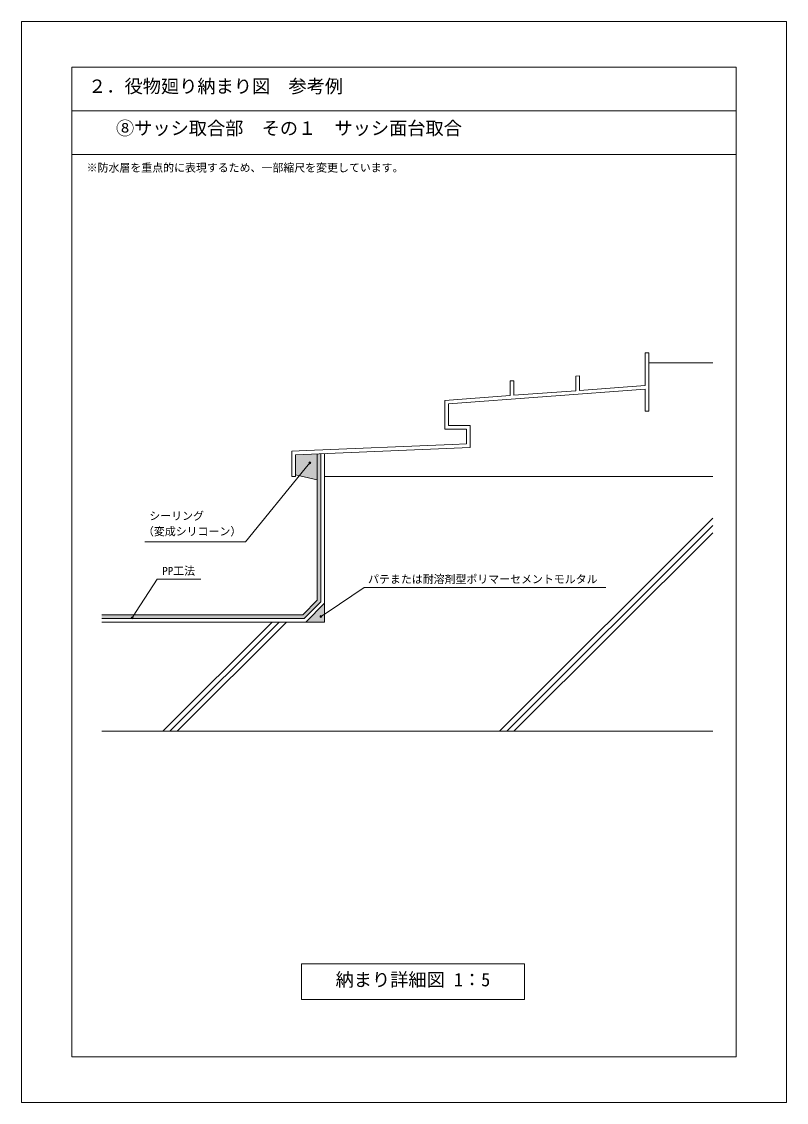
# Model space of a CAD drawing. Units: millimetres, scale not verified. Extents: x -511 to 539, y -757 to 728.
import ezdxf
from ezdxf.enums import TextEntityAlignment as Align

# ---------------------------------------------------------------- set-up
doc = ezdxf.new("R2010")
doc.units = ezdxf.units.MM
doc.header["$LTSCALE"] = 5
doc.header["$PDMODE"] = 32
doc.header["$PDSIZE"] = 2.5
for name, color, linetype, lineweight in [('0-0_Defpoints', 7, 'Continuous', 18), ('0-2_シーリング(変成シリコン)グレー', 4, 'Continuous', 18), ('0-4_文字', 4, 'Continuous', 18), ('0-5_枠', 6, 'Continuous', 18), ('0-6_躯体', 7, 'Continuous', 18), ('0-7_0', 4, 'Continuous', 18)]:
    doc.layers.add(name, color=color, linetype=linetype, lineweight=lineweight)
doc.styles.add('ＭＳ ゴシック', font='')
doc.styles.get('ＭＳ ゴシック').set_extended_font_data('MS Gothic')

msp = doc.modelspace()

# ---------------------------------------------------------------- linework, layer by layer
at = {"layer": '0-0_Defpoints'}
msp.add_lwpolyline([(-511.189, -757.396), (538.811, -757.396), (538.811, 727.604), (-511.189, 727.604)], close=True, dxfattribs=at)
for points in [[(-100.214, -69.583), (-100.214, 133.946), (-105.214, 133.738)], [(-100.214, -69.583), (-105.214, 133.738), (-105.214, -67.512)], [(-100.214, -69.583), (-105.214, -67.512), (-125.214, -87.512)], [(-125.214, -87.512), (-123.143, -92.512), (-100.214, -69.583)], [(-401.256, -87.512), (-401.256, -92.512), (-123.143, -92.512)], [(-125.214, -87.512), (-401.256, -87.512), (-123.143, -92.512)]]:
    msp.add_solid(points, dxfattribs=at)
at = {"layer": '0-2_シーリング(変成シリコン)グレー'}
msp.add_line((-105.214, 98.215), (-135.214, 104.893), dxfattribs=at)
at = {"layer": '0-4_文字'}
for p, q in [((-216.142, 12.738), (-342.103, 12.738)), ((-353.918, -83.136), (-324.881, -38.505)), ((-324.881, -38.505), (-265.315, -38.505)), ((-28.47, -50.157), (290.937, -50.157))]:
    msp.add_line(p, q, dxfattribs=at)
for points in [[(-121.809, 113.634), (-203.642, 12.738), (-216.142, 12.738)], [(-91.879, -84.139), (-40.97, -50.157), (-28.47, -50.157)]]:
    msp.add_lwpolyline(points, dxfattribs=at)
msp.add_lwpolyline([(-126.916, -566.824), (179.109, -566.824), (179.109, -616.051), (-126.916, -616.051)], close=True, dxfattribs=at)
for p in [(-115.51, 121.401), (-100.197, -89.691), (-359.371, -91.518)]:
    msp.add_point(p, dxfattribs=at)
at = {"layer": '0-4_文字', "color": 3}
msp.add_solid([(-135.214, 132.488), (-135.214, 104.893), (-105.214, 133.738), (-105.214, 98.215)], dxfattribs=at)
at = {"layer": '0-4_文字', "color": 8}
msp.add_solid([(-121.072, -97.512), (-95.214, -97.512), (-95.214, -71.654)], dxfattribs=at)
at = {"layer": '0-5_枠'}
for p, q in [((-442.439, 665.104), (-442.439, -694.896)), ((470.061, 665.104), (-442.439, 665.104)), ((470.061, 665.104), (470.061, -694.896)), ((470.061, 605.104), (-442.439, 605.104)), ((470.061, 545.104), (-442.439, 545.104)), ((470.061, -694.896), (-442.439, -694.896))]:
    msp.add_line(p, q, dxfattribs=at)
at = {"layer": '0-6_躯体'}
for p, q in [((344.786, 227.501), (344.786, 272.488)), ((344.786, 272.488), (349.786, 272.488)), ((349.786, 192.488), (349.786, 272.488)), ((349.786, 258.715), (437.744, 258.715)), ((249.786, 240.519), (254.786, 240.89)), ((249.786, 220.464), (249.786, 240.519)), ((254.786, 220.835), (254.786, 240.89)), ((159.786, 233.852), (164.786, 234.223)), ((159.786, 213.798), (159.786, 233.852)), ((164.786, 214.168), (164.786, 234.223)), ((254.786, 220.835), (344.786, 227.501)), ((69.786, 207.131), (159.786, 213.798)), ((164.786, 214.168), (249.786, 220.464)), ((344.786, 192.488), (344.786, 222.488)), ((69.786, 207.131), (69.786, 167.488)), ((69.786, 192.488), (69.786, 202.488)), ((69.786, 192.488), (69.786, 187.488)), ((74.786, 192.488), (74.786, 172.488)), ((349.786, 192.488), (344.786, 192.488)), ((69.786, 167.488), (79.786, 167.488)), ((74.786, 172.488), (104.786, 172.488)), ((79.786, 167.488), (99.786, 167.488)), ((99.786, 147.284), (99.786, 167.488)), ((104.786, 142.488), (104.786, 172.488)), ((-120.231, 138.116), (-140.214, 137.284)), ((-140.214, 102.488), (-140.214, 137.284)), ((-135.214, 132.488), (104.786, 142.488)), ((-120.231, 138.116), (79.804, 146.451)), ((79.804, 146.451), (99.786, 147.284))]:
    msp.add_line(p, q, dxfattribs=at)
at = {"layer": '0-6_躯体', "color": 2}
for p, q in [((-105.214, -67.512), (-105.214, 133.738)), ((-125.214, -87.512), (-105.214, -67.512)), ((-401.256, -87.512), (-125.214, -87.512))]:
    msp.add_line(p, q, dxfattribs=at)
at = {"layer": '0-6_躯体', "color": 4}
for p, q in [((-95.214, -97.512), (-95.214, 134.154)), ((-95.214, 102.488), (437.744, 102.488)), ((145.04, -247.512), (437.744, 45.192)), ((154.939, -247.512), (437.744, 35.293)), ((437.744, 25.393), (164.838, -247.512)), ((-121.072, -97.512), (-95.214, -71.654)), ((-401.256, -97.512), (-95.214, -97.512)), ((-317.409, -247.512), (-167.409, -97.512)), ((-307.509, -247.512), (-157.509, -97.512)), ((-147.61, -97.512), (-297.61, -247.512)), ((-401.256, -247.512), (437.744, -247.512))]:
    msp.add_line(p, q, dxfattribs=at)
at = {"layer": '0-6_躯体'}
for points in [[(74.786, 192.488), (74.786, 202.488), (344.786, 222.488)], [(-140.214, 102.488), (-135.214, 102.488), (-135.214, 132.488)]]:
    msp.add_lwpolyline(points, dxfattribs=at)
at = {"layer": '0-6_躯体', "color": 2}
for points in [[(-114.356, -83.726), (-100.214, -69.583), (-100.214, 133.946)], [(-401.256, -92.512), (-143.143, -92.512), (-123.143, -92.512), (-114.356, -83.726)]]:
    msp.add_lwpolyline(points, dxfattribs=at)
at = {"layer": '0-7_0'}
for p, q in [((-115.51, 121.401), (-121.809, 113.634)), ((-359.371, -91.518), (-353.918, -83.136)), ((-100.197, -89.691), (-91.879, -84.139))]:
    msp.add_line(p, q, dxfattribs=at)

# ---------------------------------------------------------------- texts
at = {"layer": '0-4_文字', "color": 7, "style": 'ＭＳ ゴシック'}
for s, height, p in [('２．役物廻り納まり図\u3000参考例', 18.33, (-419.876, 624.174)), ('⑧サッシ取合部\u3000その１\u3000サッシ面台取合', 18.33, (-381.659, 566.516)), ('※防水層を重点的に表現するため、一部縮尺を変更しています。', 11, (-421.951, 518.046)), ('シーリング', 11, (-335.86, 39.594)), ('（変成シリコーン）', 11, (-344.627, 18.303)), ('PP工法', 11, (-317.998, -35.917)), ('パテまたは耐溶剤型ポリマーセメントモルタル', 11, (-35.536, -47.385)), ('納まり詳細図 1：5', 18.33, (-80.193, -603.447))]:
    msp.add_text(s, height=height, dxfattribs=at).set_placement(p, align=Align.BOTTOM_LEFT)

doc.saveas('drawing.dxf')
